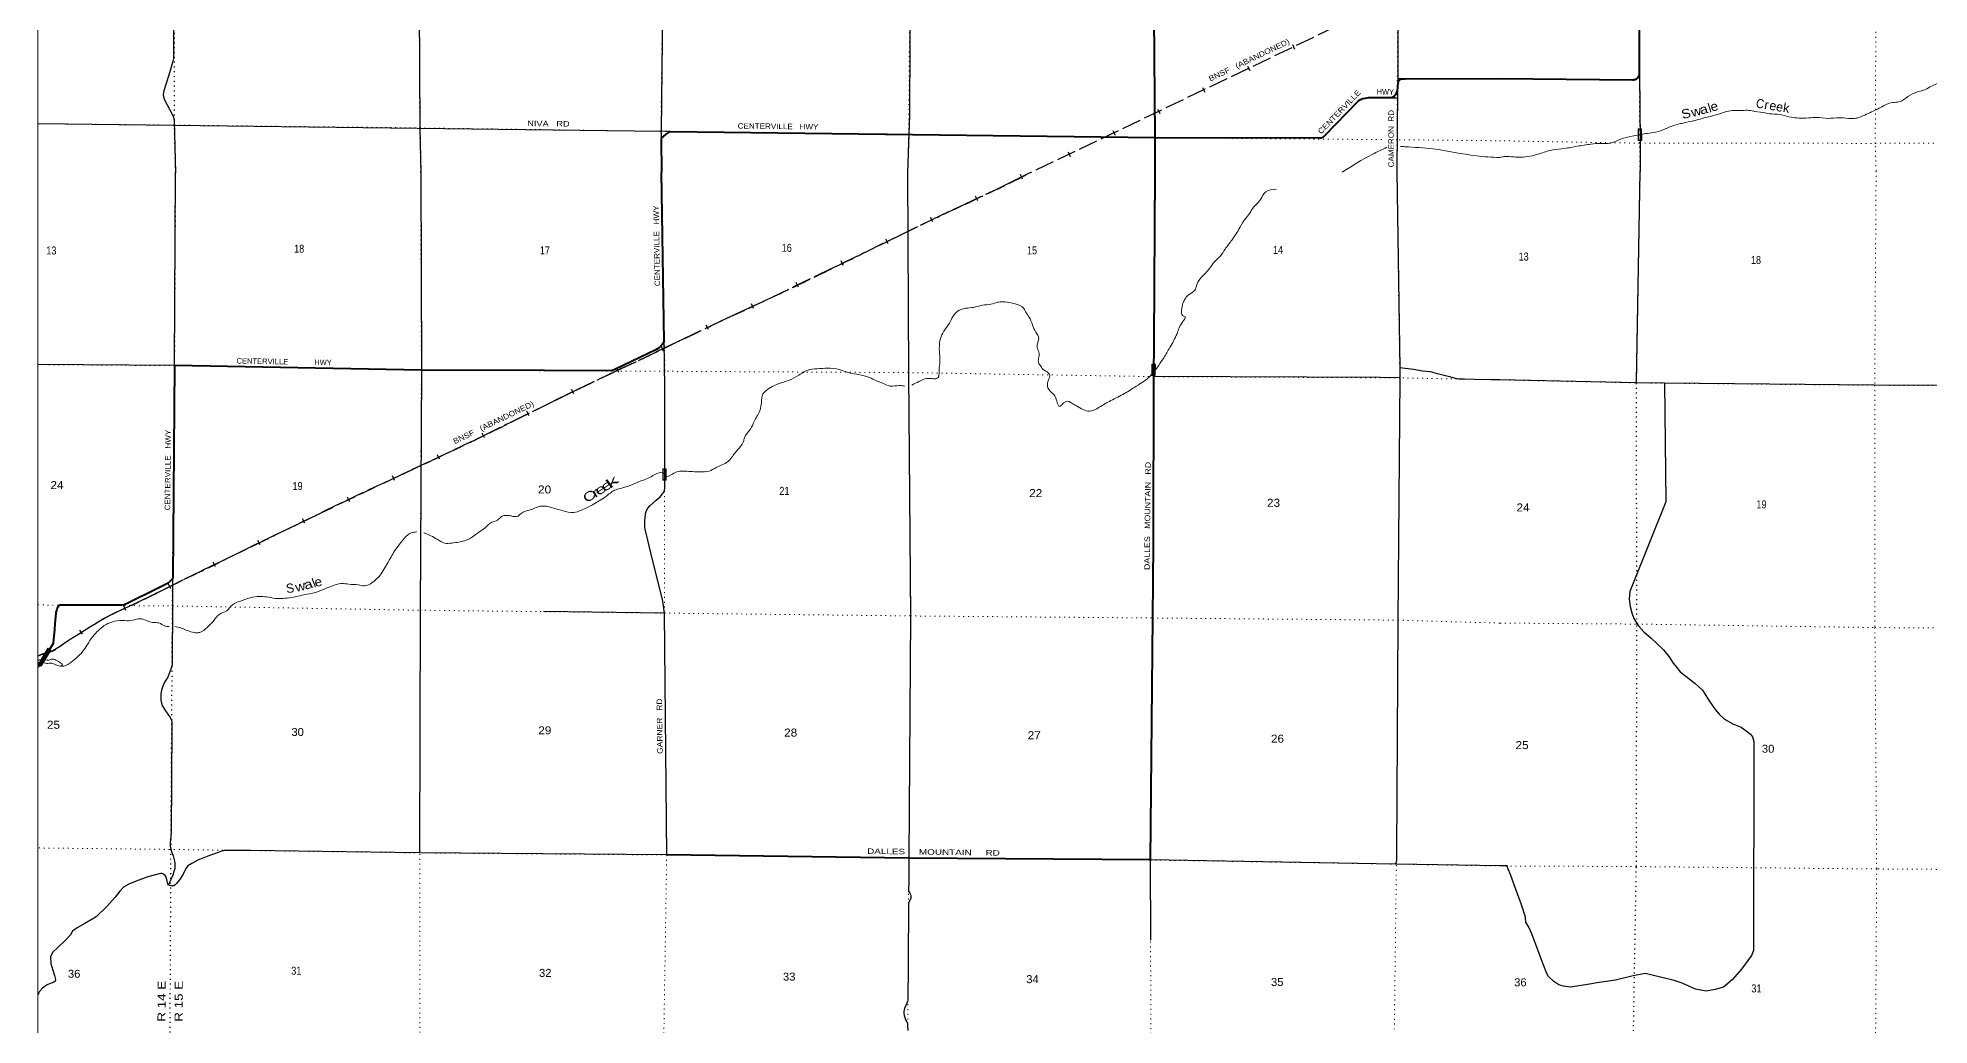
# Model space of a CAD drawing. Header units: feet. Extents: x -199 to 255675, y -686157 to -547785.
# Drawn here: x -3 to 41355, y -659153 to -637564 of the extents above; entities that cross this region are included whole.
import ezdxf
from ezdxf.enums import TextEntityAlignment as Align

# ---------------------------------------------------------------- set-up
doc = ezdxf.new("R2010")
doc.units = ezdxf.units.FT
doc.header["$LTSCALE"] = 70
doc.linetypes.add('DOTTED', pattern=[1.5, 0.3, -1.2])
doc.linetypes.add('LONG_DASHED', pattern=[7.5, 6, -1.5])
for name, color, linetype, lineweight in [('26', 7, 'Continuous', 40), ('29', 7, 'Continuous', 25), ('31', 7, 'Continuous', 13), ('34', 7, 'Continuous', 25), ('39', 7, 'Continuous', 13), ('4', 7, 'Continuous', 13), ('6', 7, 'DOTTED', 25), ('61', 7, 'Continuous', 13), ('63', 7, 'Continuous', 25), ('7', 7, 'DOTTED', 13)]:
    doc.layers.add(name, color=color, linetype=linetype, lineweight=lineweight)
for name, color, linetype in [('27', 7, 'Continuous'), ('30', 7, 'Continuous'), ('41', 7, 'Continuous')]:
    doc.layers.add(name, color=color, linetype=linetype)

msp = doc.modelspace()

# ---------------------------------------------------------------- linework, layer by layer
at = {"layer": '26'}
for p, q in [((13628.63, -639766.42), (13634.27, -640509.53)), ((13825.8, -639610.48), (24422.44, -639742.28)), ((24424.34, -639735.75), (24425.96, -640500.69)), ((13695.45, -644195.58), (13634.27, -640509.53))]:
    msp.add_line(p, q, dxfattribs=at)
for points in [[(24386.53, -623740.82), (24381.35, -634443.29), (24424.34, -639735.75)], [(31957.56, -638449.85), (34875.61, -638481.94), (34891.64, -638480.7), (34907.45, -638477.79), (34922.87, -638473.25), (34937.73, -638467.12), (34951.87, -638459.46), (34965.13, -638450.38), (34977.37, -638439.95), (34988.45, -638428.31), (34998.26, -638415.57), (35006.68, -638401.87), (35013.62, -638387.37), (35019.01, -638372.23), (35022.43, -638358.43), (35018.21, -637306.58)], [(24422.44, -639742.28), (28041.2, -639751.72), (28073.71, -639748.14), (28093.23, -639739.45), (28110.24, -639726.71), (28137.1, -639703.15), (28860.11, -638953.72), (28889.39, -638931.94), (28917.11, -638911.77), (28938.52, -638901.69), (28973.8, -638890.34), (29020.41, -638880.26), (29058.2, -638875.22), (29092.07, -638872.45), (29546.93, -638872.43), (29579.11, -638869.54), (29618.16, -638858.2), (29653.43, -638836.77), (29679.89, -638814.08), (29702.57, -638786.35), (29717.68, -638753.57), (29726.4, -638723.19), (29741.46, -638556.63), (29759.25, -638498.94), (29771.85, -638481.3), (29787.06, -638472.18), (29804.61, -638463.65), (29828.54, -638459.87), (29893.17, -638457.66), (31957.18, -638449.85)], [(13628.63, -639766.42), (13730.03, -639681.12), (13825.8, -639610.48)], [(24425.96, -640500.69), (24402.61, -644200.51), (24396.6, -644971.38)], [(13695.45, -644195.58), (13654.75, -644264.92), (13620.5, -644308.99), (13584.27, -644345.02), (13507.88, -644382.95), (12627.37, -644810.07), (12549.37, -644842.96), (11076.58, -644836.87), (8384.36, -644829.48), (2988.58, -644731.99)], [(2988.58, -644731.99), (2947.86, -649368.02), (2939.3, -649395.82)], [(24396.6, -644971.38), (24385.78, -648639.91), (24369.65, -650243.58), (24319.72, -655539.85)], [(2939.3, -649395.82), (2880.6, -649454.55), (2846.01, -649485.31), (2833.07, -649492.65), (2435.85, -649694.73), (2142, -649840.31), (1948.65, -649931.3), (1882.6, -649959.07), (1832.29, -649968.95), (627.23, -649968.86), (555.84, -649968.86), (500, -649969.57), (480.21, -649971.69), (466.78, -649978.06), (455.11, -649986.89), (448.82, -649993.12), (439.92, -650004.58), (422.25, -650035.7), (410.5, -650061.27), (402.46, -650084.5), (391.85, -650129.41), (389.73, -650140.02), (379.96, -650229.82), (369.57, -650372.33), (361.2, -650504.81), (333.18, -650800.62), (324.12, -650825.59), (243.71, -650948.18), (170.21, -651067.92), (103.3, -651180.49), (72.15, -651236.49), (41, -651282.09), (0, -651321.42)], [(24319.72, -655539.85), (19043.78, -655498.81), (13749.36, -655428.67)]]:
    msp.add_lwpolyline(points, dxfattribs=at)
at = {"layer": '29'}
for p, q in [((29853.14, -638459.03), (29737.56, -638456.33)), ((29570.69, -638873.23), (29726.26, -638875.43)), ((29727.32, -638721.3), (29715.1, -640494.53)), ((0, -639440.94), (13626.63, -639608.63)), ((13825.8, -639610.48), (13626.63, -639608.63)), ((13627.35, -639597.33), (13628.63, -639766.42)), ((2988.58, -644731.99), (3010.12, -640513.33)), ((8368.66, -640512.02), (8384.36, -644829.48)), ((34952.95, -645108.63), (35037.1, -640487.11)), ((2988.58, -644731.99), (0, -644708.01)), ((13702.08, -650143.28), (11052.09, -650105.72)), ((13749.36, -655428.67), (13702.08, -650143.28)), ((13749.36, -655428.67), (8346.24, -655382.81)), ((24319.72, -655539.85), (24328.06, -657291.21))]:
    msp.add_line(p, q, dxfattribs=at)
for points in [[(29764.21, -622916.41), (29734.57, -629134.09), (29737.6, -638573.98)], [(14259.35, -623702.22), (14049.48, -623942.77), (14001.64, -624000.61), (13970.78, -624040.86), (13921.25, -624135.2), (13906.3, -624198.13), (13901.74, -624268.94), (13773.89, -628978.66), (13687.14, -634300.48), (13627.35, -639597.33)], [(2981.03, -634171.46), (2966.24, -637961.45), (2962.24, -638013.56), (2941.17, -638105.95), (2880.36, -638308.68), (2750.96, -638723.58), (2741.3, -638804.44), (2746.98, -638851.22), (2766.22, -638918.82), (2941.29, -639249.88), (2963.9, -639302.21), (2981.02, -639379.86), (3010.12, -640513.33)], [(8324.02, -634252.51), (8348.28, -639534.08), (8368.66, -640512.02)], [(19078.91, -634387.11), (19057.05, -639253.5), (19016.24, -640505.75)], [(35022.43, -638358.43), (35032.43, -639811.66), (35037.09, -640487.66)], [(19016.24, -640505.75), (19035.96, -644919.68), (19078.56, -650210.86), (19043.78, -655498.81)], [(29715.1, -640494.53), (29778.33, -644778.55), (29778.63, -644997.5)], [(13702.08, -650143.28), (13660.75, -649882.18), (13541.54, -649379.95), (13438.14, -648978.13), (13334.8, -648550.22), (13279.19, -648305.14), (13272.37, -648265.89), (13273.63, -648122.43), (13286.03, -647979.92), (13293.67, -647940.61), (13308.31, -647901.69), (13339.31, -647848.25), (13380.85, -647799.51), (13515.69, -647675.42), (13602.22, -647599.38), (13658.59, -647537.31), (13680.11, -647508.76), (13692.87, -647479.19), (13700.4, -647454.97), (13704.84, -647420.05), (13709.49, -645211.19), (13695.45, -644195.58)], [(45427.51, -643994), (45392.85, -645173.12), (40162.97, -645161.96), (35570.84, -645114.96), (34952.95, -645108.63), (31966.24, -645042.93)], [(8384.36, -644829.48), (8357.48, -650095.95), (8346.24, -655382.81)], [(29778.63, -644997.5), (29350.29, -644994.21), (27755.81, -644987.01), (24396.6, -644971.38)], [(29778.63, -644997.5), (29739.03, -650303.8), (29706.57, -655391.87), (29707.56, -655460.81), (29707.43, -655513.01), (29705.56, -655567.45), (29685.11, -655607.3), (29674.58, -655630.01)], [(31966.24, -645042.93), (31779.36, -645039.08), (31411.65, -645032.43), (31190.52, -645026.85), (31063.73, -645024.31), (31026.95, -645023.55), (30892.34, -644982.54), (30781.99, -644952.11), (30605.4, -644913.46), (30452.91, -644870.87), (30274.26, -644850.29), (30089.61, -644819.65), (29892.91, -644792.99), (29778.33, -644778.55)], [(35570.84, -645114.96), (35596.61, -647711.66), (34864.87, -649526.6), (34812.91, -649669.14), (34795.08, -649829.73), (34815.37, -649998.33), (34849.66, -650134.8), (34899.99, -650263.23), (34998.51, -650423.76), (35113.04, -650556.17), (35273.7, -650688.56), (35402.26, -650806.91), (35544.88, -650947.34), (35669.46, -651095.81), (35757.92, -651234.26), (35838.29, -651330.56), (35908.64, -651426.87), (36037.16, -651525.15), (36239.99, -651679.59), (36400.68, -651828.04), (36543.43, -652058.79), (36678.1, -652253.42), (36760.49, -652349.72), (36881, -652462.06), (37061.69, -652562.32), (37240.34, -652640.5), (37352.78, -652714.71), (37451.18, -652790.93), (37489.38, -652847.11), (37521.61, -652947.45), (37521.74, -653039.78), (37511.84, -657521.93), (37467.85, -657626.33), (37251.61, -657927.53), (37057.33, -658154.46), (36858.96, -658323.17), (36676.47, -658373.45), (36481.93, -658411.7), (36245.15, -658363.66), (35956.09, -658231.34), (35777.47, -658175.24), (35482.48, -658103.14), (35141.34, -658025.05), (34884.63, -658075.37), (34497.59, -658169.92), (34136.56, -658222.31), (33841.74, -658272.65), (33504.78, -658321.01), (33356.31, -658303.03), (33257.96, -658270.97), (33145.52, -658196.77), (33029.03, -658092.45), (32990.82, -658026.24), (32914.3, -657817.53), (32785.43, -657466.33), (32664.64, -657155.28), (32600.24, -657006.78), (32535.9, -656898.43), (32525.72, -656790.04), (32435.05, -656501.05), (32282.02, -656085.64), (32199.45, -655858.87), (32151.4, -655742.95), (32127.87, -655672.31), (31981.4, -655672.36)], [(2939.3, -649395.82), (2944.01, -649904.01), (2933.34, -651275.02), (2902.98, -651371.29), (2872.63, -651463.56), (2838.29, -651543.76), (2767.74, -651655.99), (2729.38, -651740.2), (2701.06, -651824.44), (2688.81, -651904.7), (2684.59, -651954.23), (2688.43, -652038.84), (2692.28, -652079.22), (2701.88, -652115.75), (2718.28, -652161.76), (2788.25, -652282.42), (2842.28, -652354.84), (2888.28, -652429.25), (2918.26, -652483.54), (2926.72, -652527.24), (2926.72, -652619.53), (2914.11, -654942.84), (2903.86, -655027.13), (2897.66, -655095.37), (2889.42, -655179.66), (2891.27, -655243.91), (2905.18, -655300.16), (2923.1, -655358.43), (2953, -655448.86), (2980.89, -655535.27), (2992.05, -655594.16), (2994.68, -655639.7), (2990.43, -655732.04), (2970.2, -655794.22), (2947.91, -655876.46), (2905.51, -655970.7), (2857.16, -656083.65)], [(8346.24, -655382.81), (6204.49, -655354.87), (4651.81, -655333.56), (4235.94, -655330.52), (4102.05, -655330.52), (4073.65, -655334.58), (3996.56, -655354.87), (3836.53, -655417.25), (3717.96, -655461.08), (3494.87, -655546.77), (3366.2, -655614.66), (3279.72, -655668.62), (3231.38, -655730.72), (3172.85, -655851), (3094.23, -655975.25), (3029.79, -656053.36), (2997.82, -656084.48), (2968.99, -656103.71), (2947.86, -656109.47), (2917.21, -656109.26), (2882.52, -656099.86), (2857.16, -656083.65)], [(19043.78, -655498.81), (19040.02, -656050.6), (19038.76, -656155.12), (19039.26, -656222.1), (19063.95, -656263.65), (19078.31, -656297.45), (19083.87, -656325.94), (19085.41, -656356.32), (19083.39, -656376.11), (19078.31, -656394.38), (19069.59, -656414.24), (19036.73, -656479.12), (19036.73, -656577.17), (19034.19, -656833.44), (19030.14, -657440.08), (19027.6, -657913.39), (19023.04, -658544.9), (19022.53, -658603.26), (19014.91, -658637.76), (19001.7, -658668.57), (18951.2, -658790.89), (18932.97, -658855.08), (18931.74, -658893.51), (18942.78, -658943.44), (18980.66, -659053.97), (18996.15, -659083.81), (19012.38, -659118.32), (19016.57, -659146.42), (19019.48, -659269.54)], [(2857.16, -656083.65), (2842.17, -656059.48), (2833.06, -656034.74), (2817.17, -655966.43), (2795.24, -655904.13), (2780.67, -655880.66), (2751.19, -655857.83), (2728.79, -655846.05), (2709.57, -655838.36), (2678.95, -655839.56), (2405.71, -655909.05), (2144.45, -656002.66), (1983.65, -656072.47), (1867.03, -656136.38), (1792.53, -656220.49), (1691.8, -656356.72), (1502.55, -656560.95), (1273.1, -656783.14), (1023.75, -656933), (854.86, -657024.87), (756.29, -657098.87), (709.91, -657179.04), (587.11, -657307.18), (440.18, -657449.3), (319.41, -657567.4), (273.01, -657655.6), (278.66, -657804.18), (328.5, -657946.86), (364.34, -658067.42), (380.19, -658151.78), (374.06, -658193.93), (339.87, -658217.92), (269.54, -658239.8), (183.1, -658281.72), (102.63, -658343.72), (34.18, -658413.79), (21.79, -658449.53), (0, -658481.5)], [(31980.86, -655672.35), (29695.41, -655630.38), (29674.58, -655630.01), (24319.72, -655539.85)]]:
    msp.add_lwpolyline(points, dxfattribs=at)
at = {"layer": '31'}
for p, q in [((34992.49, -639556.37), (35067.49, -639556.13)), ((34993.27, -639806.37), (34992.49, -639556.37)), ((13739.18, -647238.77), (13664.19, -647238.59)), ((13739.8, -646988.77), (13739.18, -647238.77))]:
    msp.add_line(p, q, dxfattribs=at)
for points in [[(35067.49, -639556.13), (35068.27, -639806.13), (34993.27, -639806.37)], [(13664.19, -647238.59), (13664.8, -646988.59), (13739.8, -646988.77)]]:
    msp.add_lwpolyline(points, dxfattribs=at)
for points in [[(35001.23, -639798.34), (35000.5, -639564.33), (35059.51, -639564.15), (35060.24, -639798.16)], [(13672.77, -646996.6), (13672.19, -647230.61), (13731.2, -647230.75), (13731.78, -646996.74)]]:
    msp.add_lwpolyline(points, close=True, dxfattribs=at)
at = {"layer": '34', "lineweight": 13}
msp.add_spline([(63965.68, -657625.22), (63549.28, -657872.83), (62915.83, -658218.42), (62508.91, -658443.46), (62242.22, -658535.94), (61748.88, -658646.61), (61163.23, -658739.26), (60541.5, -658852.01), (60086.28, -658972.7), (59416.61, -659232), (58728.93, -659533.47), (57957.09, -659897.2), (57239.57, -660377.33), (56550.28, -660957.8), (56085.29, -661265.16), (55495.84, -661514.38), (54372.98, -661912.43), (53633.06, -662151.7), (53320.21, -662218.12), (53053.45, -662256.4), (52736.49, -662258.58), (52379.35, -662214.62), (52351.27, -662222.67), (51827.6, -662158.73), (51424.31, -662114.79), (51117.33, -662078.83), (50900.68, -662082.96), (50607.82, -662099.18), (49877.77, -662218.01), (49163.77, -662340.85), (48409.63, -662447.65), (47898.22, -662554.32), (47270.46, -662657.03), (46835.24, -662727.53), (46510.37, -662818.03), (46033.18, -662998.95), (45646.28, -663199.88), (45223.37, -663477.12), (44678.25, -663866.82), (44209.21, -664142.07), (43908.51, -664298.8), (43268.93, -664560.09), (42603.28, -664829.43), (42021.83, -665058.58), (41263.96, -665372.12), (40600.31, -665639.45), (39992.83, -665904.74), (39411.53, -666242.28), (38996.63, -666503.45), (38730.03, -666652.13), (38230.68, -666774.85), (37604.9, -666863.51), (37197.82, -666976.14), (36873.05, -667132.88), (36460.31, -667502.44), (36023.64, -667986.43), (35514.86, -668544.72), (35090.22, -669012.64), (34589.37, -669500.67), (34286.74, -669715.61), (33998.04, -669844.23), (33592.9, -669910.7), (33137.54, -669922.99), (32678.18, -669947.33), (32301.1, -669991.7), (32010.54, -670053.17)], degree=3, dxfattribs=at)
at = {"layer": '39'}
for points in [[(35062.92, -639674.61), (35116.27, -639664.17), (35276.79, -639642.77), (35477.51, -639595.47), (35716.5, -639500.19), (35919.27, -639440.86), (36031.67, -639417.26), (36256.48, -639362.03), (36437.14, -639316.65), (36619.81, -639269.27), (36790.47, -639217.83), (36967.14, -639166.42), (37133.65, -639153.06), (37276.04, -639153.65), (37414.44, -639150.21), (37482.59, -639162.52), (37725.14, -639199.62), (37913.57, -639228.48), (38130.11, -639247.42), (38336.51, -639300.41), (38504.92, -639317.15), (38719.53, -639316.03), (38888.04, -639302.69), (39144.68, -639325.81), (39381.4, -639310.74), (39587.92, -639327.63), (39724.3, -639328.2), (39832.69, -639300.57), (39947.18, -639252.91), (40095.82, -639185.33), (40354.99, -639054.04), (40483.55, -638994.4), (40760.51, -638941.39), (40842.93, -638885.58), (41045.9, -638766.09), (41268.77, -638694.81), (41407.41, -638619.17), (41570.1, -638549.65), (41676.53, -638511.98), (41831.24, -638428.39), (41981.96, -638340.77), (42122.74, -638227.03), (42215.2, -638167.25), (42281.55, -638119.39), (42297.65, -638105.42), (42410.24, -638023.66), (42476.65, -637955.74), (42563.32, -637831.76), (42623.72, -637761.82), (42710.24, -637681.95), (42824.84, -637598.19), (42913.37, -637514.33), (42949.69, -637450.3), (43040.16, -637388.5), (43090.45, -637344.59), (43154.86, -637276.67), (43197.91, -637210.66)], [(31965.7, -640182.64), (32068.06, -640159), (32270.6, -640167.85), (32429.03, -640172.52), (32619.62, -640155.25), (32868.55, -640086.09), (33129.53, -640012.96), (33378.33, -639981.9), (33661.28, -639934.93), (33958.26, -639890.03), (34180.94, -639872.9), (34387.54, -639867.73), (34554.23, -639802.24), (34797.15, -639731.04), (35062.92, -639674.61)], [(28521.69, -640497.92), (29177.1, -640112.04), (29498.75, -639957.86)], [(29786.9, -639936.36), (29896.59, -639944.12), (30500.38, -639991.05), (31455.45, -640145.57), (31959.46, -640182.93)], [(27083.71, -640872.19), (26848.65, -640931.74), (26733.79, -641096.04), (26546.5, -641316.34), (26490.05, -641408.53), (26405.45, -641516.7), (26282.48, -641713.09), (26113.16, -641977.61), (25960.05, -642183.96), (25849.22, -642342.24), (25742.54, -642446.34), (25611.6, -642616.61), (25510.93, -642728.75), (25412.28, -642834.87), (25331.6, -642981.19), (25297.22, -643079.47), (25174.51, -643173.47), (25037.49, -643365.81), (25004.99, -643516.29), (25028.79, -643632.8), (25082.92, -643665.07), (25036.49, -643765.32), (24907.31, -644033.97), (24749.94, -644336.67), (24618.88, -644559.14), (24477.81, -644765.52), (24304.6, -644977.83), (24016.97, -645179.78), (23761.58, -645339.66), (23462.02, -645495.4), (23202.63, -645643.22), (22991.6, -645726.94), (22855.15, -645694.43), (22710.78, -645613.71), (22604.52, -645551.18), (22542.38, -645512.85), (22425.83, -645548.66), (22343.32, -645622.71), (22235.49, -645389.52), (22147.35, -645304.95), (22083.32, -645216.43), (22075.56, -645110.01), (22107.91, -645019.76), (22126.12, -644965.6), (22100.19, -644895.26), (21973.91, -644810.59), (21911.89, -644722.07), (21883.88, -644679.84), (21882.15, -644571.42), (21892.45, -644465.05), (21854.59, -644348.5), (21854.83, -644256.15), (21879.12, -644177.92), (21875.31, -644093.59), (21821.34, -643997.08), (21745.44, -643840.27), (21673.58, -643671.42), (21597.56, -643558.78), (21537.57, -643460.24), (21425.29, -643397.68), (21272.8, -643355.09), (21106.19, -643338.56), (20979.68, -643346.23), (20835.01, -643387.97), (20656.25, -643409.55), (20497.53, -643449.25), (20336.85, -643472.88), (20228.38, -643488.63), (20075.59, -643568.5), (19962.71, -643742.84), (19896.16, -643857.08), (19783.31, -644021.39), (19724.68, -644181.83), (19712.04, -644418.69), (19723.53, -644643.57), (19707.04, -644812.16), (19702.7, -644940.63), (19684.51, -644990.77), (19632.23, -645018.73), (19551.92, -645016.49), (19393.29, -645024.07), (19262.64, -645079.91), (19108.75, -645156.31)], [(17757.21, -644894.94), (17588.69, -644838.25), (17325.8, -644785.3), (17098.88, -644796.7), (16873.95, -644818.14), (16634.71, -644939.93), (16431.65, -645047.76), (16188.49, -645131.38), (16057.84, -645187.23), (15917.05, -645281.18), (15840.51, -645377.33), (15824.21, -645475.65), (15815.91, -645580.02), (15775.36, -645736.5), (15660.37, -645952.99), (15579.64, -646119.39), (15448.66, -646309.74), (15426.37, -646389.98), (15361.85, -646498.21), (15236.99, -646644.41), (15089.96, -646828.69), (14957.25, -646902.59), (14828.6, -646962.45), (14675.82, -647038.31), (14474.99, -647055.8), (14314.38, -647049.32), (14143.73, -647038.8), (14003.16, -647048.44), (13872.51, -647104.28), (13721.83, -647141.99), (13683.83, -647079.65), (13581.45, -647073.33), (13406.55, -647161.17), (13133.2, -647272.82), (12863.87, -647382.47), (12610.69, -647458.03), (12415.59, -647594), (12128.02, -647773.86), (11886.78, -647891.62), (11707.95, -647943.31), (11483.17, -647904.52), (11276.51, -647847.72), (11117.99, -647807.12), (10941.27, -647816.65), (10768.43, -647884.42), (10563.43, -647964.14), (10497.02, -648022.17), (10344.43, -648019.73), (10264.15, -648007.46), (10133.58, -648033.18), (10049.06, -648109.23), (9924.45, -648157.06), (9775.56, -648279.1), (9586.49, -648411.06), (9439.65, -648517.04), (9204.55, -648590.65), (9049.89, -648612.3), (8893.28, -648611.85), (8730.85, -648529.08), (8590.5, -648452.39), (8466.15, -648397.83), (8437.74, -648388.75)], [(18954.09, -645182.13), (18832.74, -645167.02), (18637.94, -645180.52), (18441.37, -645101.66), (18323.02, -645057.16), (18184.64, -644992.52), (17943.86, -644927.59), (17757.21, -644894.94)], [(8281.12, -648367.76), (8158.97, -648388.93), (8014.12, -648502.95), (7875.14, -648677.21), (7776.39, -648821.48), (7701.78, -648949.75), (7615.06, -649102.08), (7526.34, -649250.39), (7433.69, -649368.57), (7308.93, -649474.62), (7138.09, -649546.41), (7003.61, -649525.95), (6798.85, -649511.31), (6630.23, -649496.78), (6429.31, -649550.41), (6258.47, -649618.18), (6031.38, -649699.85), (5842.54, -649739.46), (5593.44, -649790.95), (5402.62, -649818.51), (5243.98, -649826.09), (5043.28, -649795.41), (4872.65, -649778.86), (4697.93, -649792.41), (4462.83, -649868.03), (4251.77, -649961.79), (4128.96, -650091.93), (3960.1, -650173.76), (3851.36, -650297.92), (3734.6, -650420.06)], [(2867.14, -650433.81), (2768.82, -650423.33), (2644.49, -650358.73), (2507.99, -650348.3), (2273.26, -650271.35), (2190.94, -650271.11), (2034.24, -650306.8), (1853.53, -650306.29), (1612.51, -650337.72), (1449.68, -650415.56), (1320.91, -650521.59), (1198.1, -650653.74), (1081.2, -650830.08), (976.41, -650984.36), (825.45, -651134.5), (676.57, -651250.52), (566.02, -651300.4), (498.95, -651300.79)], [(3734.6, -650420.06), (3650.07, -650502.13), (3539.48, -650564.05), (3455.13, -650573.84), (3304.63, -650537.28), (3057.89, -650448.24), (2992.41, -650436.38)], [(481.42, -651301.99), (427.5, -651289.96), (359.31, -651259.66), (283.07, -651235.35), (212.77, -651245.18), (116.07, -651225.9), (77.04, -651221.1), (28.42, -651221.1), (-2.96, -651225.89)], [(-0.51, -651179.36), (9.59, -651174.51), (44.85, -651162.85), (74.98, -651160.11), (229.03, -651168.94), (289.3, -651153.05), (345.52, -651153.21), (389.65, -651171.41), (447.8, -651201.69), (487.89, -651229.91), (511.94, -651248.04), (533.97, -651270.19), (517.85, -651290.22), (487.71, -651302.18), (481.42, -651301.99)]]:
    msp.add_spline(points, degree=3, dxfattribs=at)
at = {"layer": '4'}
msp.add_lwpolyline([(0, -686157.2), (0, -549186.32), (31834.35, -549164.42), (63668.65, -549098.74), (95502.83, -548989.27), (127336.83, -548836), (159170.58, -548638.96), (191004.04, -548398.11), (222837.13, -548113.49), (254669.81, -547785.08), (255674.76, -639106.77), (223716.47, -639436.48), (224155.96, -685078.02), (192134.46, -685364.33), (160112.61, -685606.59), (128090.45, -685804.81), (96068.05, -685958.97), (64045.47, -686069.09), (32022.77, -686135.17)], close=True, dxfattribs=at)
msp.add_lwpolyline([(0, -686157.2), (0, -549186.32), (31834.35, -549164.42), (63668.65, -549098.74), (95502.83, -548989.27), (127336.83, -548836), (159170.58, -548638.96), (191004.04, -548398.11), (222837.13, -548113.49), (254669.81, -547785.08), (255674.76, -639106.77), (223716.47, -639436.48), (224155.96, -685078.02), (192134.46, -685364.33), (160112.61, -685606.59), (128090.45, -685804.81), (96068.05, -685958.97), (64045.47, -686069.09), (32022.77, -686135.17)], close=True, dxfattribs=at)
msp.add_lwpolyline([(0, -640513.54), (0, -638611.43), (0, -636709.31)], dxfattribs=at)
msp.add_lwpolyline([(0, -640513.54), (0, -638611.43), (0, -636709.31)], dxfattribs=at)
at = {"layer": '6'}
for points in [[(3010.12, -640513.33), (2983.37, -639470.64), (2982.29, -634185.72), (2986.74, -628830.51), (2988.15, -623619.88), (2969.03, -618343.01), (3002.18, -613106.16), (3077.2, -607789), (3138.34, -602524.01), (3233.5, -597230.87), (3225.78, -594856.43)], [(35032.43, -639811.66), (35019.4, -634541.71), (34995.66, -629144.79), (34985.63, -623844.19), (35013.59, -618579.85), (34991.67, -613237.09), (35011.82, -607910.54), (34987.83, -602587.83), (35023.97, -597275.39), (34956.67, -594831.05)], [(35036.99, -640487.12), (35029.33, -639868.37), (35029.22, -639811.67)], [(2885.33, -675252.73), (2921.67, -671158.19), (2884.72, -665868.08), (2883.93, -660574.05), (2909.16, -655314.23), (2942.59, -649986.17), (2987.88, -644732.42), (3010.12, -640513.33)], [(34869.63, -670491.47), (34813.55, -666212.71), (34860.5, -660959.77), (34951.56, -655684.72), (34964.35, -650383.63), (34953.1, -645108.64), (35036.99, -640487.11)]]:
    msp.add_lwpolyline(points, dxfattribs=at)
at = {"layer": '61'}
for p, q in [((24433.58, -644700.52), (24432.81, -644950.51)), ((24432.81, -644950.51), (24357.81, -644950.29)), ((282.67, -650949.98), (72.5, -651301.1)), ((72.5, -651301.1), (8.16, -651262.56))]:
    msp.add_line(p, q, dxfattribs=at)
for points in [[(24357.81, -644950.29), (24358.59, -644700.29), (24433.58, -644700.52)], [(8.16, -651262.56), (218.32, -650911.47), (282.67, -650949.98)]]:
    msp.add_lwpolyline(points, dxfattribs=at)
for points in [[(24366.55, -644708.3), (24365.82, -644942.31), (24424.84, -644942.49), (24425.56, -644708.48)], [(221.07, -650922.43), (19.12, -651259.81), (69.75, -651290.12), (271.69, -650952.73)]]:
    msp.add_lwpolyline(points, close=True, dxfattribs=at)
at = {"layer": '63'}
for p, q in [((27431.23, -637713.03), (27478.94, -637812.82)), ((26449.8, -638182.27), (26497.51, -638282.06)), ((25468.37, -638651.51), (25516.08, -638751.3)), ((24486.94, -639120.76), (24534.65, -639220.55)), ((23505.51, -639590), (23553.22, -639689.79)), ((22524.08, -640059.24), (22571.79, -640159.04)), ((21530.58, -640654.45), (21481.63, -640555.25)), ((20550.4, -641128.3), (20503.25, -641028.24)), ((19565.03, -641589.63), (19518.23, -641489.41)), ((18588.15, -642066.28), (18539.62, -641966.88)), ((17609.81, -642542.24), (17561.54, -642442.72)), ((16630.31, -643015.79), (16582.3, -642916.14)), ((15647.31, -643483.15), (15600.53, -643382.92)), ((14662.19, -643943.25), (14614.3, -643843.55)), ((13681.69, -644414.4), (13633.76, -644314.72)), ((12698.74, -644881.11), (12651.38, -644781.15)), ((11717.76, -645349.61), (11668.98, -645250.34)), ((10741.99, -645830.22), (10692.96, -645731.08)), ((9764.98, -646309.21), (9716.48, -646209.8)), ((8783.21, -646779.35), (8736.11, -646679.27)), ((7798.77, -647242.33), (7751.73, -647142.22)), ((6816.09, -647708.09), (6768.34, -647608.32)), ((5835.78, -648179.25), (5787.67, -648079.65)), ((4857.03, -648653.7), (4808.61, -648554.25)), ((3879.34, -649130.55), (3830.8, -649031.16)), ((2902.36, -649608.8), (2853.66, -649509.49)), ((1922.1, -650083.06), (1875.75, -649982.63)), ((977.42, -650606.94), (918.82, -650513.13))]:
    msp.add_line(p, q, dxfattribs=at)
at = {"layer": '63', "linetype": 'LONG_DASHED'}
for points in [[(31949.45, -634780.82), (31244.75, -635424.87), (30539.96, -636068.99), (30257.58, -636299.47), (29961.55, -636513.61), (29914.24, -636546.77), (29865.39, -636577.74), (29591.66, -636732.02), (29312.02, -636874.3), (25514.75, -638689.86), (21717.52, -640505.4)], [(-1.09, -651078.66), (17.31, -651067.54), (78.13, -651041.62), (141.64, -651022.01), (233.35, -650995.87), (322.3, -650963.64), (470.72, -650869.65), (615.28, -650769.13), (707.85, -650711.1), (800.38, -650653.15), (905.96, -650587.2), (1011.49, -650521.27), (1054.93, -650492.94), (1098.63, -650464.82), (1167.72, -650423.22), (1236.85, -650381.84), (1335.54, -650321.41), (1435.05, -650261.93), (1806.69, -650076.19), (2184.06, -649902.02), (2495.55, -649748.19), (2807.22, -649594.64), (3196.18, -649403.92), (3585.23, -649213.41), (4432.33, -648799.74), (5279.92, -648387.08), (6269.14, -647909.31), (7260.07, -647435.09), (8176.9, -647004.36), (9093.39, -646573.03), (9733.25, -646263.94), (10371.89, -645952.33), (11082.1, -645601.12), (11793.21, -645251.7), (12654.25, -644841.78), (13516.01, -644433.48), (14113.99, -644145.96), (14712.14, -643858.69), (15375.66, -643549.69), (16038.86, -643240.13), (17073.78, -642741.53), (18107.41, -642240.22), (18823.03, -641890.85), (19538.77, -641541.63), (20254.02, -641207.59), (20968.02, -640871.16), (21343.96, -640685.65), (21713.33, -640503.38)]]:
    msp.add_lwpolyline(points, dxfattribs=at)
msp.add_spline([(1.03, -651082.17), (19.18, -651071.2), (142.81, -651025.94), (324.12, -650967.34), (617.54, -650772.55), (802.55, -650656.63), (1013.7, -650524.73), (1100.8, -650468.3), (1238.97, -650385.35), (1437.02, -650265.53), (2185.83, -649905.72), (2809.03, -649598.32), (3587.03, -649217.09), (5281.71, -648390.77), (7261.83, -647438.79), (9095.15, -646576.73), (10373.7, -645956.01), (11795, -645255.39), (13517.78, -644437.18), (14713.89, -643862.4), (16040.62, -643243.83), (18109.2, -642243.91), (19540.54, -641545.33), (20969.8, -640874.85), (21721.74, -640503.8)], degree=3, dxfattribs=at)
at = {"layer": '7'}
for points in [[(8487.67, -594855.1), (8504.05, -597260.41), (8525.37, -602607.47), (8538.5, -607896.37), (8603.76, -613179.16), (8468.4, -618440.28), (8481.62, -623759.28), (8400.14, -628926.03), (8323.12, -634245.2), (8348.28, -639534.08), (8368.66, -640512.02)], [(13635.6, -640518.28), (13623.2, -639609.77), (13685.96, -634290.6), (13771.03, -628975.42), (13922.4, -623706.24), (13931.4, -618441.36), (13866.24, -613192.67), (13839.1, -607913.82), (13775.88, -602643.06), (13790.7, -597309.97), (13751.55, -594852.57)], [(19028.2, -594848.85), (19109.17, -597312.36), (19078.4, -602632.42), (19129.67, -607931.28), (19164.63, -613139.92), (19232, -618458.8), (19146.84, -623739.88), (19055.66, -629018.97), (19079.07, -634396.11), (19041.06, -639648.65), (19016.24, -640505.75)], [(24425.96, -640500.69), (24438.98, -639722.42), (24381.79, -634455.66), (24378.55, -629118.6), (24383.32, -623777.51), (24434.22, -618438.33), (24429.05, -613129.35), (24406.05, -607894.62), (24408.93, -602595.65), (24348.22, -597304.58), (24321.85, -594843.9)], [(29670.84, -594837.67), (29712.46, -597332.18), (29707.7, -602675.27), (29716.8, -607958.17), (29740.01, -613263.1), (29771.19, -618551.97), (29760.23, -623830.9), (29717.23, -629129.95), (29744.63, -634501.62), (29718.18, -639801.67), (29715.1, -640494.53)], [(40194.48, -640477.96), (40175.71, -639871.54), (40204.03, -634500.91), (40176.06, -629170.16), (40232.37, -623825.71), (40272.36, -618559.42), (40272.38, -618526.76)], [(0, -639440.94), (2983.3, -639473.49), (8348.28, -639534.08), (13618.96, -639609.75), (19068.45, -639672.63), (24427.02, -639748.52), (29455.66, -639789.97)], [(29697.69, -639791.97), (29766.12, -639792.53), (31956.63, -639815.78)], [(31956.63, -639815.78), (35029.33, -639868.37), (40175.71, -639871.54), (45520.74, -639847.46), (50755.29, -639875.06), (56098.39, -639828.9), (61393.1, -639856.75), (63918.28, -639836.81)], [(8239.43, -674776.14), (8244.37, -671201.46), (8253.46, -665967.69), (8351.04, -660681.97), (8348.24, -655385.93), (8357.52, -650079.88), (8384.73, -644830.1), (8368.66, -640512.02)], [(13635.23, -640509.53), (13709.49, -644855.31), (13698.24, -650143.28), (13749.25, -655431.43), (13663.64, -660747.29), (13694.79, -663428.22)], [(19080.38, -674552.69), (19070.23, -671386.88), (19033.44, -666036.53), (19008.37, -660816.72), (19043.78, -655498.7), (19079.13, -650204.78), (19036.24, -644884.53), (19016.24, -640505.75)], [(24426.09, -640500.69), (24396.98, -644972.07), (24371.71, -650249.96), (24320.3, -655541.84), (24345.15, -660847.98), (24354.89, -663509.13)], [(29712.25, -672063.18), (29683.64, -671417.1), (29680.84, -666125.08), (29637.65, -660923.28), (29705.13, -655631.45), (29738.57, -650297.37), (29779.95, -644999.45), (29715.1, -640494.53)], [(40194.47, -640478.77), (40162.97, -645161.96), (40168.23, -650459.03), (40207.57, -655738.02), (40172.77, -661071.24), (40191.69, -666091.3)], [(31966.24, -645042.93), (29779.95, -644999.45), (24396.98, -644972.07), (19036.24, -644884.53), (13709.49, -644855.31), (8384.73, -644830.1), (2987.88, -644732.42), (0.09, -644709.29)], [(31966.24, -645042.93), (34953.1, -645108.64), (40162.97, -645161.96), (45398.86, -645173.11), (50672.89, -645194.28), (56037.07, -645135.11), (61355.23, -645158.26), (63932.7, -645076.58)], [(0, -649964.45), (2942.59, -649986.17), (8357.52, -650079.88), (13698.24, -650143.28), (19079.13, -650204.78), (24371.71, -650249.96), (29738.57, -650297.37), (31973.21, -650361.24)], [(31973.21, -650361.24), (34964.35, -650383.63), (40168.23, -650459.03), (45526.54, -650498.22), (50796.52, -650501.32), (56202.75, -650377.89), (61416.74, -650511.5), (63947.31, -650391.7)], [(31981.4, -655672.36), (29705.13, -655631.45), (24320.3, -655541.84), (19043.78, -655498.7), (13749.25, -655431.43), (8348.24, -655385.93), (2877.04, -655310.12), (0, -655278.25)], [(63961.72, -655626.56), (61295.72, -655880.9), (56031.51, -655699.15), (50791.78, -655816.46), (45509.7, -655771.21), (40207.57, -655738.02), (34951.56, -655684.72), (31981.4, -655672.36)]]:
    msp.add_lwpolyline(points, dxfattribs=at)

# ---------------------------------------------------------------- texts
at = {"layer": '27'}
for s, rotation, width, p in [('CENTERVILLE', 46.028, 1.15, (28060.52, -639680.08)), ('HWY', 359.003, 0.85, (29271.3, -638801.13)), ('CENTERVILLE   HWY', 359.323, 1.1, (15299.91, -639548.71)), ('CENTERVILLE   HWY', 90.979, 1.1, (13604.22, -642995.13)), ('HWY', 358.965, 0.85, (6042.06, -644717.15)), ('CENTERVILLE   HWY', 89.506, 1.1, (2890.57, -647899.91)), ('DALLES   MOUNTAIN   RD', 89.424, 1.2, (24310.13, -649200.93)), ('DALLES     MOUNTAIN     RD', 359.241, 1.35, (18130.54, -655407.4))]:
    msp.add_text(s, height=120, rotation=rotation, dxfattribs=dict(at, width=width)).set_placement(p)
msp.add_text('CENTERVILLE', height=120, rotation=358.965, dxfattribs=at).set_placement((4340.22, -644686.4))
at = {"layer": '30'}
for s, rotation, width, p in [('NIVA   RD', 359.342, 1.25, (10699, -639493.72)), ('CAMERON  RD', 89.937, 1.1, (29647.5, -640396.85)), ('GARNER   RD', 90.553, 1.15, (13659.79, -653219.28))]:
    msp.add_text(s, height=120, rotation=rotation, dxfattribs=dict(at, width=width)).set_placement(p)
at = {"layer": '41'}
for s, rotation, width, p in [('C', 350.758, 0.9, (37642.01, -639100.93)), ('k', 351.631, 1.05, (38217.19, -639194.06)), ('S', 13.023, 1.15, (36060.69, -639317.2)), ('w', 13.996, 1.15, (36281.47, -639269.48)), ('a', 14.344, 1.15, (36448.93, -639221.35)), ('e', 15.614, 1.1, (36679.65, -639158.6)), ('e', 35.514, 1.65, (12487.58, -647432.63)), ('k', 37.681, 1.95, (12614.33, -647350.14)), ('C', 32.52, 1.4, (12108.71, -647669.8)), ('r', 33.258, 1.75, (12241.56, -647589.46)), ('e', 31.5, 1.55, (12346.38, -647522.99)), ('w', 12.718, 1.15, (5755.7, -649654.85)), ('a', 19.042, 1.25, (5939.26, -649606.26)), ('e', 15.764, 1.1, (6153.2, -649554.37))]:
    msp.add_text(s, height=200, rotation=rotation, dxfattribs=dict(at, width=width)).set_placement(p, align=Align.CENTER)
for s, rotation, p in [('r', 351.299, (37784.42, -639125.55)), ('l', 16.524, (36580.42, -639191.56)), ('e', 348.879, (37920.55, -639145.21)), ('e', 348.724, (38068.64, -639172.62)), ('S', 7.06, (5525.43, -649696.46)), ('l', 21.597, (6069.36, -649576.43))]:
    msp.add_text(s, height=200, rotation=rotation, dxfattribs=at).set_placement(p, align=Align.CENTER)
at = {"layer": '6', "width": 1.25}
for s, p in [('R 14 E', (2787.66, -659077.42)), ('R 15 E', (3162.66, -659079.04))]:
    msp.add_text(s, height=175, rotation=89.725, dxfattribs=at).set_placement(p)
at = {"layer": '63', "width": 1.15}
msp.add_text('BNSF   (ABANDONED)', height=120, rotation=25.554, dxfattribs=at).set_placement((25636.37, -638520.87))
msp.add_text('BNSF   (ABANDONED)', height=120, rotation=25.783, dxfattribs=at).set_placement((9986.8, -646028.65), align=Align.CENTER)
at = {"layer": '7'}
for s, width, p in [('13', 0.85, (181.45, -642301.14)), ('18', 0.85, (5601.03, -642262.21)), ('17', 0.85, (10973.91, -642298.51)), ('16', 0.85, (16262.71, -642243.43)), ('15', 0.85, (21626.57, -642299.12)), ('14', 0.85, (27006.12, -642290.2)), ('13', 0.85, (32376.27, -642434.14)), ('18', 0.85, (37457.14, -642507.9)), ('24', 1.1, (272.75, -647431.55)), ('19', 0.85, (5565.7, -647451.91)), ('20', 1.1, (10935.61, -647527.67)), ('21', 0.85, (16211.94, -647557.25)), ('22', 1.1, (21675.34, -647606.95)), ('23', 1.1, (26874.72, -647818.93)), ('24', 1.1, (32330.99, -647920.21)), ('19', 0.85, (37576.81, -647853.08)), ('25', 1.1, (196.35, -652671.87)), ('29', 1.1, (10940.15, -652793.3)), ('30', 1.05, (5541.99, -652829.82)), ('28', 1.1, (16316.05, -652842.98)), ('27', 1.1, (21641.76, -652900.62)), ('26', 1.1, (26961.46, -652976.31)), ('25', 1.1, (32310.04, -653116.94)), ('30', 1.05, (37696.18, -653196.05)), ('36', 1.05, (655.09, -658116.71)), ('31', 0.85, (5538.42, -658049.89)), ('32', 1.05, (10956.78, -658097.08)), ('33', 1.05, (16290.55, -658178.81)), ('34', 1.05, (21610.23, -658234.43)), ('35', 1.05, (26962.05, -658296.12)), ('36', 1.05, (32279.04, -658303.63)), ('31', 0.85, (37466.96, -658437.25))]:
    msp.add_text(s, height=175, dxfattribs=dict(at, width=width)).set_placement(p)

doc.saveas('drawing.dxf')
